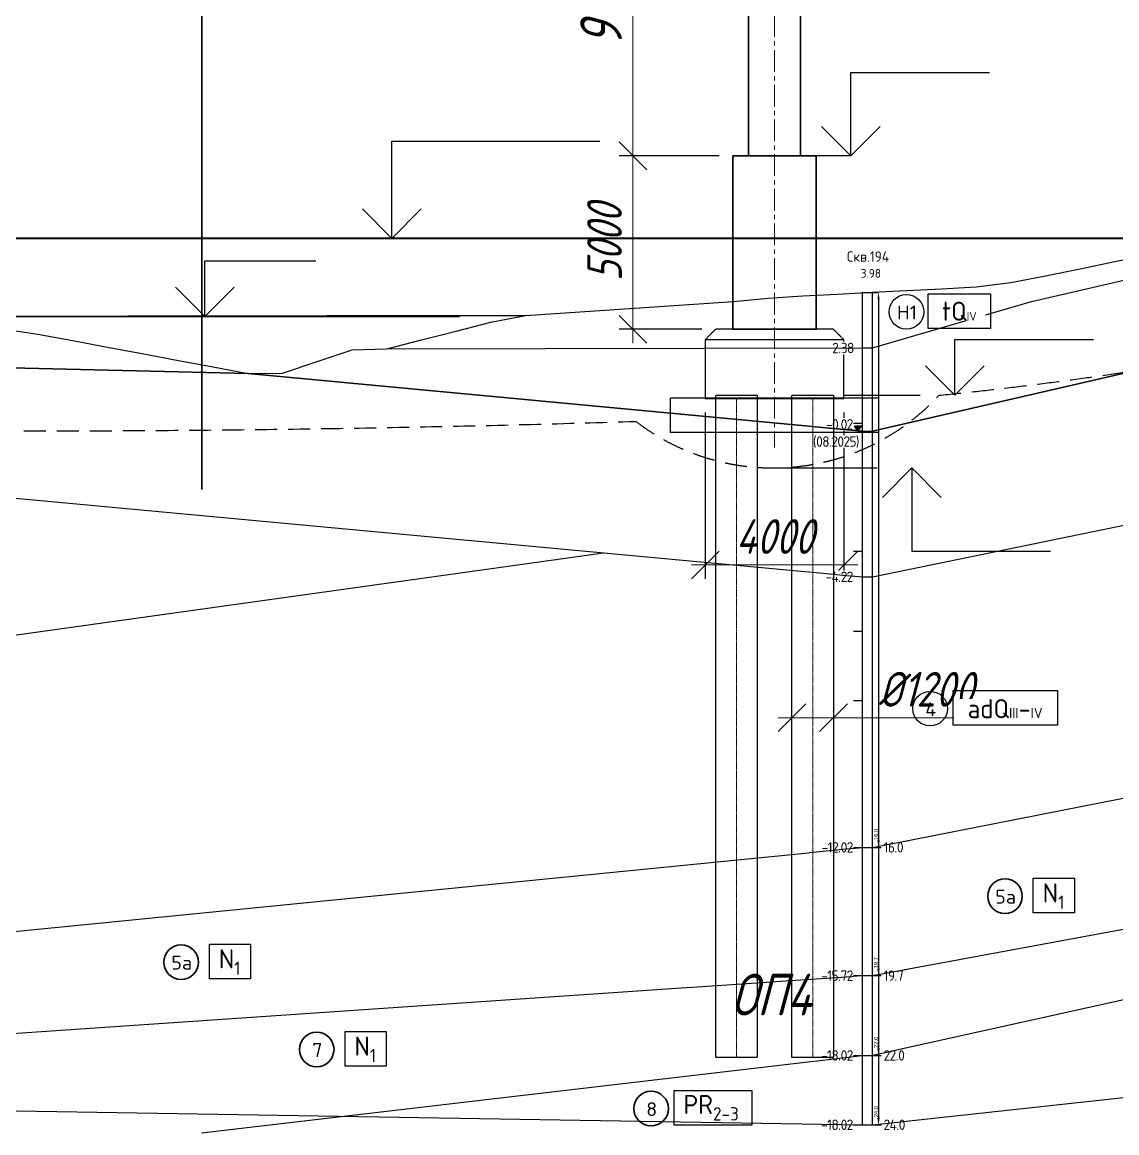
# Model space of a CAD drawing. Header units: millimetres. Extents: x 1864 to 10174863, y -4887456 to 5366151.
# Drawn here: x 4041808 to 4073375, y -20253 to 11773 of the extents above; entities that cross this region are included whole.
import ezdxf
from ezdxf.enums import TextEntityAlignment as Align

# ---------------------------------------------------------------- set-up
doc = ezdxf.new("R2018")
doc.units = ezdxf.units.MM
doc.linetypes.add('невидимая', pattern=[9.525, 6.35, -3.175])
doc.linetypes.add('осевая', pattern=[2, 1.25, -0.25, 0.25, -0.25])
for name, color, linetype, lineweight in [('!!ТЕКСТ', 3, 'Continuous', 20), ('01_Основные', 7, 'Continuous', 40), ('1-Бетон', 106, 'Continuous', 35), ('1-Примечания', 4, 'Continuous', 25), ('1-Размеры', 1, 'Continuous', 25), ('1-Текст_3', 250, 'Continuous', 25), ('ИС_Основная', 7, 'Continuous', 35), ('ИС_Ось', 3, 'осевая', 18), ('ИС_Размер', 3, 'Continuous', 18), ('Штриховка', 2, 'Continuous', 5)]:
    doc.layers.add(name, color=color, linetype=linetype, lineweight=lineweight)
for name, color, linetype in [('geology', 250, 'Continuous'), ('Возрастные индексы', 1, 'Continuous'), ('Геология', 250, 'Continuous'), ('ИС_Невидимая', 4, 'невидимая'), ('Номера ИГЭ', 22, 'Continuous'), ('Отметки в скважинах', 7, 'Continuous'), ('Скважина', 170, 'Continuous'), ('Черный профиль', 3, 'Continuous')]:
    doc.layers.add(name, color=color, linetype=linetype)
doc.layers.add('Оси_Невидимые', color=5, linetype='Continuous', plot=False)
doc.layers.add('Помощь_Невидимый', color=7, linetype='Continuous', lineweight=30, plot=False)
doc.styles.add('0', font='isocpeur.ttf', dxfattribs={"width": 0.8, "oblique": 15})
doc.styles.add('ISOCPEUR', font='isocpeur.ttf', dxfattribs={"width": 0.8, "oblique": 15, "height": 2.5})
doc.styles.get("Standard").update_dxf_attribs({"font": 'arial.ttf'})
doc.styles.add('Стандарт-геология', font='romant.shx', dxfattribs={"width": 0.9, "height": 2.5})
doc.dimstyles.new('М400нов', dxfattribs={"dimscale": 400, "dimtxt": 2.5, "dimasz": 2, "dimexe": 1, "dimexo": 1, "dimgap": 0.8, "dimtad": 1, "dimdec": 0, "dimzin": 0, "dimdsep": 46, "dimtxsty": '0', "dimblk": 'OBLIQUE', "dimcen": 0.09, "dimdle": 1, "dimclrd": 256, "dimclre": 256, "dimclrt": 256, "dimadec": 4, "dimazin": 0, "dimtfac": 1, "dimtdec": 0, "dimtmove": 1, "dimatfit": 2, "dimfxl": 1, "dimtolj": 1, "dimtzin": 0, "dimlwd": -1, "dimarcsym": 0})
doc.dimstyles.new('Скважина', dxfattribs={"dimtxt": 1.2, "dimasz": 2, "dimexe": 0, "dimexo": 0, "dimgap": 0.1, "dimtad": 1, "dimjust": 2, "dimtoh": 1, "dimdec": 1, "dimlfac": 0.1, "dimrnd": 0.1, "dimzin": 0, "dimdsep": 46, "dimtxsty": 'Standard', "dimcen": 0, "dimdle": 1.5, "dimadec": 1, "dimazin": 0, "dimtfac": 1, "dimtdec": 1, "dimtofl": 0, "dimtmove": 0, "dimatfit": 3, "dimfxl": 3, "dimtolj": 1, "dimtzin": 0, "dimarcsym": 0})

# ---------------------------------------------------------------- blocks, each defined once
blk = doc.blocks.new('*U456')
at = {"layer": '1-Примечания', "linetype": 'Continuous'}
blk.add_line((0, 0), (-2.5, 0), dxfattribs=at)
for points in [[(0, 0), (0, 4), (8, 4)], [(2.121, 2.121), (0, 0), (-2.121, 2.121)]]:
    blk.add_lwpolyline(points, dxfattribs=at)
at = {"layer": '1-Текст_3', "lineweight": 30, "oblique": 15, "width": 0.8, "flags": 104}
blk.add_attdef('ВЫСОТА', text='', height=3, dxfattribs=at).set_placement((4.127, 6.167), align=Align.MIDDLE_CENTER)
blk.add_attdef('ПРИМЕЧАНИЕ', text='', height=3, dxfattribs=at).set_placement((4, 3.25), align=Align.TOP_CENTER)
blk = doc.blocks.new('*U454')
at = {"layer": '1-Примечания', "linetype": 'Continuous'}
blk.add_line((0, 0), (-2.5, 0), dxfattribs=at)
for points in [[(0, 0), (0, 7), (15, 7)], [(2.121, 2.121), (0, 0), (-2.121, 2.121)]]:
    blk.add_lwpolyline(points, dxfattribs=at)
at = {"layer": '1-Текст_3', "lineweight": 30, "oblique": 15, "width": 0.8, "flags": 104}
blk.add_attdef('ВЫСОТА', text='', height=3, dxfattribs=at).set_placement((7.627, 9.167), align=Align.MIDDLE_CENTER)
blk.add_attdef('ПРИМЕЧАНИЕ', text='', height=3, dxfattribs=at).set_placement((7.5, 6.25), align=Align.TOP_CENTER)
blk = doc.blocks.new('*U449')
at = {"layer": '1-Примечания', "linetype": 'Continuous'}
blk.add_line((0, 0), (-2.5, 0), dxfattribs=at)
for points in [[(0, 0), (0, 6), (10, 6)], [(2.121, 2.121), (0, 0), (-2.121, 2.121)]]:
    blk.add_lwpolyline(points, dxfattribs=at)
at = {"layer": '1-Текст_3', "lineweight": 30, "oblique": 15, "width": 0.8, "flags": 104}
blk.add_attdef('ВЫСОТА', text='', height=3, dxfattribs=at).set_placement((5.127, 8.167), align=Align.MIDDLE_CENTER)
blk.add_attdef('ПРИМЕЧАНИЕ', text='', height=3, dxfattribs=at).set_placement((5, 5.25), align=Align.TOP_CENTER)
blk = doc.blocks.new('*U616')
at = {"layer": '1-Примечания', "linetype": 'Continuous'}
blk.add_line((0, 0), (7.5, 0), dxfattribs=at)
for points in [[(12.121, -2.121), (10, 0), (7.879, -2.121)], [(10, 0), (10, -6), (20, -6)]]:
    blk.add_lwpolyline(points, dxfattribs=at)
at = {"layer": '1-Текст_3', "lineweight": 30, "oblique": 15, "width": 0.8, "flags": 104}
blk.add_attdef('ВЫСОТА', text='', height=3, dxfattribs=at).set_placement((15.127, -3.833), align=Align.MIDDLE_CENTER)
blk.add_attdef('ПРИМЕЧАНИЕ', text='', height=3, dxfattribs=at).set_placement((15, -6.75), align=Align.TOP_CENTER)
blk = doc.blocks.new('*U625')
at = {"layer": '1-Примечания', "linetype": 'Continuous'}
blk.add_line((0, 0), (5.5, 0), dxfattribs=at)
for points in [[(8, 0), (8, 4), (18, 4)], [(10.121, 2.121), (8, 0), (5.879, 2.121)]]:
    blk.add_lwpolyline(points, dxfattribs=at)
at = {"layer": '1-Текст_3', "lineweight": 30, "oblique": 15, "width": 0.8, "flags": 104}
blk.add_attdef('ВЫСОТА', text='', height=3, dxfattribs=at).set_placement((13.127, 6.167), align=Align.MIDDLE_CENTER)
blk.add_attdef('ПРИМЕЧАНИЕ', text='', height=3, dxfattribs=at).set_placement((13, 3.25), align=Align.TOP_CENTER)
blk = doc.blocks.new('_OBLIQUE')
at = {"color": 0, "linetype": 'ByBlock', "lineweight": -2}
blk.add_line((0.5, 0.5), (-0.5, -0.5), dxfattribs=at)
blk = doc.blocks.new('*D943')
at = {"layer": 'Defpoints', "color": 0, "linetype": 'Continuous', "transparency": 16777216}
for p in [(4062503, 16920), (4059421, 7920), (4062303, 7920)]:
    blk.add_point(p, dxfattribs=at)
at = {"layer": 'ИС_Размер', "transparency": 16777216}
blk.add_line((4059421, 17320), (4059421, 7520), dxfattribs=at)
at = {"layer": 'ИС_Размер', "lineweight": -2, "transparency": 16777216}
for p, q in [((4062103, 16920), (4059021, 16920)), ((4061903, 7920), (4059021, 7920))]:
    blk.add_line(p, q, dxfattribs=at)
at = {"layer": 'ИС_Размер', "linetype": 'Continuous', "transparency": 16777216, "xscale": 800, "yscale": 800, "zscale": 800}
for p, rotation in [((4059421, 16920), 90), ((4059421, 7920), 270)]:
    blk.add_blockref('_OBLIQUE', p, dxfattribs=dict(at, rotation=rotation))
at = {"layer": 'ИС_Размер', "linetype": 'Continuous', "transparency": 16777216, "insert": (4058501, 12420), "char_height": 1000, "attachment_point": 5, "rotation": 90, "style": '0'}
blk.add_mtext('\\A1;{\\H1.2x;9000}', dxfattribs=at)
blk = doc.blocks.new('*D942')
at = {"layer": 'Defpoints', "color": 0, "linetype": 'Continuous', "transparency": 16777216}
for p in [(4062303, 7920), (4059421, 2920), (4061804, 2920)]:
    blk.add_point(p, dxfattribs=at)
at = {"layer": 'ИС_Размер', "transparency": 16777216}
blk.add_line((4059421, 8320), (4059421, 2520), dxfattribs=at)
at = {"layer": 'ИС_Размер', "lineweight": -2, "transparency": 16777216}
for p, q in [((4061903, 7920), (4059021, 7920)), ((4061404, 2920), (4059021, 2920))]:
    blk.add_line(p, q, dxfattribs=at)
at = {"layer": 'ИС_Размер', "linetype": 'Continuous', "transparency": 16777216, "xscale": 800, "yscale": 800, "zscale": 800}
for p, rotation in [((4059421, 7920), 90), ((4059421, 2920), 270)]:
    blk.add_blockref('_OBLIQUE', p, dxfattribs=dict(at, rotation=rotation))
at = {"layer": 'ИС_Размер', "linetype": 'Continuous', "transparency": 16777216, "insert": (4058601, 5420), "char_height": 1000, "attachment_point": 5, "rotation": 90, "style": '0'}
blk.add_mtext('\\A1;5000', dxfattribs=at)
blk = doc.blocks.new('*D940')
at = {"layer": 'Defpoints', "color": 0, "linetype": 'Continuous', "transparency": 16777216}
for p in [(4061505, 920), (4065505, 920), (4065505, -3879)]:
    blk.add_point(p, dxfattribs=at)
at = {"layer": 'ИС_Размер', "lineweight": -2, "transparency": 16777216}
for p, q in [((4061505, 520), (4061505, -4279)), ((4065505, 520), (4065505, -4279))]:
    blk.add_line(p, q, dxfattribs=at)
at = {"layer": 'ИС_Размер', "transparency": 16777216}
blk.add_line((4061105, -3879), (4065905, -3879), dxfattribs=at)
at = {"layer": 'ИС_Размер', "linetype": 'Continuous', "transparency": 16777216, "xscale": 800, "yscale": 800, "zscale": 800, "rotation": 180}
blk.add_blockref('_OBLIQUE', (4061505, -3879), dxfattribs=at)
at = {"layer": 'ИС_Размер', "linetype": 'Continuous', "transparency": 16777216, "xscale": 800, "yscale": 800, "zscale": 800}
blk.add_blockref('_OBLIQUE', (4065505, -3879), dxfattribs=at)
at = {"layer": 'ИС_Размер', "linetype": 'Continuous', "transparency": 16777216, "insert": (4063505, -3059), "char_height": 1000, "attachment_point": 5, "style": '0'}
blk.add_mtext('\\A1;4000', dxfattribs=at)
blk = doc.blocks.new('*D984')
at = {"layer": 'Defpoints', "color": 0, "linetype": 'Continuous', "transparency": 16777216}
for p in [(4064005, -8284), (4065205, -8284), (4065205, -8284)]:
    blk.add_point(p, dxfattribs=at)
at = {"layer": 'ИС_Размер', "transparency": 16777216}
for p, q in [((4063605, -8284), (4065605, -8284)), ((4069644, -8284), (4065205, -8284))]:
    blk.add_line(p, q, dxfattribs=at)
at = {"layer": 'ИС_Размер', "linetype": 'Continuous', "transparency": 16777216, "xscale": 800, "yscale": 800, "zscale": 800, "rotation": 180}
blk.add_blockref('_OBLIQUE', (4064005, -8284), dxfattribs=at)
at = {"layer": 'ИС_Размер', "linetype": 'Continuous', "transparency": 16777216, "xscale": 800, "yscale": 800, "zscale": 800}
blk.add_blockref('_OBLIQUE', (4065205, -8284), dxfattribs=at)
at = {"layer": 'ИС_Размер', "linetype": 'Continuous', "transparency": 16777216, "insert": (4067870, -7464), "char_height": 1000, "attachment_point": 5, "style": '0'}
blk.add_mtext('\\A1;%%C1200', dxfattribs=at)
blk = doc.blocks.new('*U1062')
at = {"layer": 'Скважина'}
for p, q in [((-1.5, 0), (-1.5, -240)), ((1.5, -240), (1.5, 0)), ((-1.5, -240), (1.5, -240))]:
    blk.add_line(p, q, dxfattribs=at)
blk = doc.blocks.new('A$C2FC637E1')
at = {"layer": 'Штриховка'}
h = blk.add_hatch(color=5, dxfattribs=at)
h.dxf.hatch_style = 1
h.paths.add_polyline_path([(2, 1.5), (1, 1.5), (0, 1.5), (1, 0)])
at = {"layer": 'Геология', "color": 5}
for points in [[(1, 1.5), (0, 1.5)], [(1, 0), (1, 0), (0, 1.5)], [(2, 1.5), (1, 1.5)], [(1, 0), (2, 1.5)]]:
    blk.add_lwpolyline(points, dxfattribs=at)
blk = doc.blocks.new('A$C79B84F9B')
at = {"color": 18, "true_color": 0x000000}
blk.add_circle((4.99, 4.99), 4.99, dxfattribs=at)
at = {"layer": 'Возрастные индексы', "color": 250}
blk.add_lwpolyline([(11.62, 10.2), (41.78, 10.2), (41.78, 0.2), (11.62, 0.2)], close=True, dxfattribs=at)
at = {"layer": 'Номера ИГЭ', "color": 250, "style": 'Стандарт-геология'}
blk.add_text('4', height=4, dxfattribs=at).set_placement((5.17, 4.84), align=Align.MIDDLE)
at = {"layer": 'Возрастные индексы', "color": 250, "insert": (26.64, 4.99), "char_height": 3, "width": 29.5251, "attachment_point": 5, "style": 'Стандарт-геология', "bg_fill": 3, "box_fill_scale": 1, "bg_fill_color": 256, "bg_fill_transparency": 0}
blk.add_mtext('{\\H1.833x;аdQ}III{\\H1.833x;-}IV', dxfattribs=at)
blk = doc.blocks.new('A$C29696E8B')
at = {"color": 18, "true_color": 0x000000}
blk.add_circle((5, 5), 5, dxfattribs=at)
at = {"layer": 'Возрастные индексы', "color": 250, "insert": (20.27, 5.2), "char_height": 3, "width": 15, "attachment_point": 5, "style": 'Стандарт-геология', "bg_fill": 3, "box_fill_scale": 1, "bg_fill_color": 256, "bg_fill_transparency": 0}
blk.add_mtext('{\\H1.833x;tQ\\H0.4546x;IV}', dxfattribs=at)
at = {"layer": 'Номера ИГЭ', "color": 250, "style": 'Стандарт-геология'}
blk.add_text('Н1', height=4, dxfattribs=at).set_placement((5.16, 4.85), align=Align.MIDDLE)
at = {"layer": 'Возрастные индексы', "color": 250}
blk.add_lwpolyline([(11.27, 10.2), (29.29, 10.2), (29.29, 0.2), (11.27, 0.2)], close=True, dxfattribs=at)
blk = doc.blocks.new('*D1088')
at = {"layer": 'Defpoints', "color": 0, "transparency": 16777216}
for p in [(0, 87.64), (0, -132.36), (1.69, -132.36)]:
    blk.add_point(p, dxfattribs=at)
at = {"layer": 'Оси_Невидимые', "color": 0, "lineweight": -2, "transparency": 16777216}
for p, q in [((0, 87.64), (1.69, 87.64)), ((1.69, 85.64), (1.69, -130.36)), ((0, -132.36), (1.69, -132.36))]:
    blk.add_line(p, q, dxfattribs=at)
at = {"layer": 'Оси_Невидимые', "color": 0, "transparency": 16777216}
for points in [[(1.36, 85.64), (2.03, 85.64), (1.69, 87.64)], [(1.36, -130.36), (2.03, -130.36), (1.69, -132.36)]]:
    blk.add_solid(points, dxfattribs=at)
at = {"layer": 'Оси_Невидимые', "color": 0, "transparency": 16777216, "insert": (0.98, -128.59), "char_height": 1.2, "attachment_point": 5, "rotation": 90}
blk.add_mtext('\\A1;22.0', dxfattribs=at)
blk = doc.blocks.new('*D1098')
at = {"layer": 'Defpoints', "color": 0, "transparency": 16777216}
for p in [(0, 64.64), (0, -132.36), (1.69, -132.36)]:
    blk.add_point(p, dxfattribs=at)
at = {"layer": 'Оси_Невидимые', "color": 0, "lineweight": -2, "transparency": 16777216}
for p, q in [((0, 64.64), (1.69, 64.64)), ((1.69, 62.64), (1.69, -130.36)), ((0, -132.36), (1.69, -132.36))]:
    blk.add_line(p, q, dxfattribs=at)
at = {"layer": 'Оси_Невидимые', "color": 0, "transparency": 16777216}
for points in [[(1.36, 62.64), (2.03, 62.64), (1.69, 64.64)], [(1.36, -130.36), (2.03, -130.36), (1.69, -132.36)]]:
    blk.add_solid(points, dxfattribs=at)
at = {"layer": 'Оси_Невидимые', "color": 0, "transparency": 16777216, "insert": (0.98, -128.66), "char_height": 1.2, "attachment_point": 5, "rotation": 90}
blk.add_mtext('\\A1;19.7', dxfattribs=at)
blk = doc.blocks.new('*D1100')
at = {"layer": 'Defpoints', "color": 0, "transparency": 16777216}
for p in [(0, 27.64), (0, -132.36), (1.69, -132.36)]:
    blk.add_point(p, dxfattribs=at)
at = {"layer": 'Оси_Невидимые', "color": 0, "lineweight": -2, "transparency": 16777216}
for p, q in [((0, 27.64), (1.69, 27.64)), ((1.69, 25.64), (1.69, -130.36)), ((0, -132.36), (1.69, -132.36))]:
    blk.add_line(p, q, dxfattribs=at)
at = {"layer": 'Оси_Невидимые', "color": 0, "transparency": 16777216}
for points in [[(1.36, 25.64), (2.03, 25.64), (1.69, 27.64)], [(1.36, -130.36), (2.03, -130.36), (1.69, -132.36)]]:
    blk.add_solid(points, dxfattribs=at)
at = {"layer": 'Оси_Невидимые', "color": 0, "transparency": 16777216, "insert": (0.98, -128.66), "char_height": 1.2, "attachment_point": 5, "rotation": 90}
blk.add_mtext('\\A1;16.0', dxfattribs=at)
blk = doc.blocks.new('A$C41da21a2')
at = {"layer": 'Возрастные индексы', "color": 250, "insert": (1899, 499), "char_height": 300, "width": 2952.51, "attachment_point": 5, "style": 'Стандарт-геология', "bg_fill": 3, "box_fill_scale": 1, "bg_fill_color": 256, "bg_fill_transparency": 0}
blk.add_mtext('\\A1;{\\H1.833x;N\\H0.7x;\\S^ 1;}', dxfattribs=at)
at = {"color": 18, "true_color": 0x000000}
blk.add_circle((499, 499), 499, dxfattribs=at)
at = {"layer": 'Возрастные индексы', "color": 250}
blk.add_lwpolyline([(1315, 1020), (2501, 1020), (2501, 20), (1315, 20)], close=True, dxfattribs=at)
at = {"layer": 'Номера ИГЭ', "color": 250, "style": 'Стандарт-геология'}
blk.add_text('5а', height=400, dxfattribs=at).set_placement((517, 484), align=Align.MIDDLE)
blk = doc.blocks.new('A$C721D11AD')
at = {"layer": 'Возрастные индексы', "color": 250, "insert": (1899, 499), "char_height": 300, "width": 2952.51, "attachment_point": 5, "style": 'Стандарт-геология', "bg_fill": 3, "box_fill_scale": 1, "bg_fill_color": 256, "bg_fill_transparency": 0}
blk.add_mtext('\\A1;{\\H1.833x;N\\H0.7x;\\S^ 1;}', dxfattribs=at)
at = {"color": 18, "true_color": 0x000000}
blk.add_circle((499, 499), 499, dxfattribs=at)
at = {"layer": 'Возрастные индексы', "color": 250}
blk.add_lwpolyline([(1315, 1020), (2501, 1020), (2501, 20), (1315, 20)], close=True, dxfattribs=at)
at = {"layer": 'Номера ИГЭ', "color": 250, "style": 'Стандарт-геология'}
blk.add_text('7', height=400, dxfattribs=at).set_placement((517, 484), align=Align.MIDDLE)
blk = doc.blocks.new('A$C88f1db7f')
at = {"color": 18, "true_color": 0x000000}
blk.add_circle((4.99, 4.99), 4.99, dxfattribs=at)
at = {"layer": 'Возрастные индексы', "color": 250}
blk.add_lwpolyline([(11.62, 10.2), (34.07, 10.2), (34.07, 0.2), (11.62, 0.2)], close=True, dxfattribs=at)
at = {"layer": 'Номера ИГЭ', "color": 250, "style": 'Стандарт-геология'}
blk.add_text('8', height=4, dxfattribs=at).set_placement((5.17, 4.84), align=Align.MIDDLE)
at = {"layer": 'Возрастные индексы', "color": 250, "insert": (22.32, 5.24), "char_height": 3, "width": 9.0522, "attachment_point": 5, "style": 'Стандарт-геология', "bg_fill": 3, "box_fill_scale": 1, "bg_fill_color": 256, "bg_fill_transparency": 0}
blk.add_mtext('\\A1;{\\H1.833x;PR\\H0.7x;\\S^ 2-3;}', dxfattribs=at)
blk = doc.blocks.new('*D1090')
at = {"layer": 'Defpoints', "color": 0, "transparency": 16777216}
for p in [(0, 107.64), (0, -132.36), (1.69, -132.36)]:
    blk.add_point(p, dxfattribs=at)
at = {"layer": 'Оси_Невидимые', "color": 0, "lineweight": -2, "transparency": 16777216}
for p, q in [((0, 107.64), (1.69, 107.64)), ((1.69, 105.64), (1.69, -130.36)), ((0, -132.36), (1.69, -132.36))]:
    blk.add_line(p, q, dxfattribs=at)
at = {"layer": 'Оси_Невидимые', "color": 0, "transparency": 16777216}
for points in [[(1.36, 105.64), (2.03, 105.64), (1.69, 107.64)], [(1.36, -130.36), (2.03, -130.36), (1.69, -132.36)]]:
    blk.add_solid(points, dxfattribs=at)
at = {"layer": 'Оси_Невидимые', "color": 0, "transparency": 16777216, "insert": (0.98, -128.59), "char_height": 1.2, "attachment_point": 5, "rotation": 90}
blk.add_mtext('\\A1;24.0', dxfattribs=at)
blk = doc.blocks.new('*U1087')
at = {"layer": 'Отметки в скважинах'}
for p, q in [((-5.5, -132.36), (-3, -132.36)), ((0, -132.36), (2.5, -132.36))]:
    blk.add_line(p, q, dxfattribs=at)
at = {"layer": 'Помощь_Невидимый', "color": 5, "lineweight": -3}
for p, q in [((-5.5, -10), (-3, -10)), ((0, -132.36), (2.5, -132.36))]:
    blk.add_line(p, q, dxfattribs=at)
at = {"layer": 'Оси_Невидимые'}
dim = blk.add_aligned_dim(p1=(0, 87.64), p2=(0, -132.36), distance=1.69, dimstyle='Скважина', dxfattribs=at)
dim.commit()
dim.dimension.update_dxf_attribs({"geometry": '*D1088', "text_midpoint": (0.98, -128.59)})
at = {"layer": 'Отметки в скважинах', "lineweight": 13, "insert": (3.15, -132.36), "char_height": 3, "width": 7.6116, "attachment_point": 4, "style": 'Стандарт-геология', "bg_fill": 3, "box_fill_scale": 1.1, "bg_fill_color": 256, "bg_fill_transparency": 0}
blk.add_mtext('{\\T0.9;22.0}', dxfattribs=at)
blk = doc.blocks.new('*U1097')
at = {"layer": 'Отметки в скважинах'}
for p, q in [((-5.5, -132.36), (-3, -132.36)), ((0, -132.36), (2.5, -132.36))]:
    blk.add_line(p, q, dxfattribs=at)
at = {"layer": 'Помощь_Невидимый', "color": 5, "lineweight": -3}
for p, q in [((-5.5, -10), (-3, -10)), ((0, -132.36), (2.5, -132.36))]:
    blk.add_line(p, q, dxfattribs=at)
at = {"layer": 'Оси_Невидимые'}
dim = blk.add_aligned_dim(p1=(0, 64.64), p2=(0, -132.36), distance=1.69, dimstyle='Скважина', dxfattribs=at)
dim.commit()
dim.dimension.update_dxf_attribs({"geometry": '*D1098', "text_midpoint": (0.98, -128.66)})
at = {"layer": 'Отметки в скважинах', "lineweight": 13, "insert": (3.15, -132.36), "char_height": 3, "width": 7.6116, "attachment_point": 4, "style": 'Стандарт-геология', "bg_fill": 3, "box_fill_scale": 1.1, "bg_fill_color": 256, "bg_fill_transparency": 0}
blk.add_mtext('{\\T0.9;19.7}', dxfattribs=at)
blk = doc.blocks.new('*U1099')
at = {"layer": 'Отметки в скважинах'}
for p, q in [((-5.5, -132.36), (-3, -132.36)), ((0, -132.36), (2.5, -132.36))]:
    blk.add_line(p, q, dxfattribs=at)
at = {"layer": 'Помощь_Невидимый', "color": 5, "lineweight": -3}
for p, q in [((-5.5, -10), (-3, -10)), ((0, -132.36), (2.5, -132.36))]:
    blk.add_line(p, q, dxfattribs=at)
at = {"layer": 'Оси_Невидимые'}
dim = blk.add_aligned_dim(p1=(0, 27.64), p2=(0, -132.36), distance=1.69, dimstyle='Скважина', dxfattribs=at)
dim.commit()
dim.dimension.update_dxf_attribs({"geometry": '*D1100', "text_midpoint": (0.98, -128.66)})
at = {"layer": 'Отметки в скважинах', "lineweight": 13, "insert": (3.15, -132.36), "char_height": 3, "width": 7.6116, "attachment_point": 4, "style": 'Стандарт-геология', "bg_fill": 3, "box_fill_scale": 1.1, "bg_fill_color": 256, "bg_fill_transparency": 0}
blk.add_mtext('{\\T0.9;16.0}', dxfattribs=at)
blk = doc.blocks.new('*U1089')
at = {"layer": 'Отметки в скважинах'}
for p, q in [((-5.5, -132.36), (-3, -132.36)), ((0, -132.36), (2.5, -132.36))]:
    blk.add_line(p, q, dxfattribs=at)
at = {"layer": 'Помощь_Невидимый', "color": 5, "lineweight": -3}
for p, q in [((-5.5, -10), (-3, -10)), ((0, -132.36), (2.5, -132.36))]:
    blk.add_line(p, q, dxfattribs=at)
at = {"layer": 'Оси_Невидимые'}
dim = blk.add_aligned_dim(p1=(0, 107.64), p2=(0, -132.36), distance=1.69, dimstyle='Скважина', dxfattribs=at)
dim.commit()
dim.dimension.update_dxf_attribs({"geometry": '*D1090', "text_midpoint": (0.98, -128.59)})
at = {"layer": 'Отметки в скважинах', "lineweight": 13, "insert": (3.15, -132.36), "char_height": 3, "width": 7.6116, "attachment_point": 4, "style": 'Стандарт-геология', "bg_fill": 3, "box_fill_scale": 1.1, "bg_fill_color": 256, "bg_fill_transparency": 0}
blk.add_mtext('{\\T0.9;24.0}', dxfattribs=at)
blk = doc.blocks.new('нов геол')
at = {"layer": 'geology'}
blk.add_line((8565145, 407662), (8593113, 411568), dxfattribs=at)
blk.add_lwpolyline([(8600879, 417476), (8605459, 418819), (8609375, 419718), (8612730, 420488), (8614699, 420712), (8618757, 420818), (8623298, 420741), (8626443, 421274), (8633719, 422646)], dxfattribs=at)
at = {"layer": 'Геология', "color": 18, "true_color": 0x000000, "flags": 128}
for points in [[(8600579, 419076), (8600879, 419076)], [(8600579, 417476), (8600879, 417476)]]:
    blk.add_lwpolyline(points, dxfattribs=at)
at = {"layer": 'ИС_Основная', "color": 146, "linetype": 'Continuous', "true_color": 0x105689}
blk.add_line((8565145, 417162), (8582865, 416742), dxfattribs=at)
at = {"layer": 'ИС_Основная', "color": 146, "linetype": 'Continuous', "true_color": 0x105689, "flags": 128}
blk.add_lwpolyline([(8572650, 418385), (8588964, 418385)], dxfattribs=at)
at = {"layer": '1-Бетон', "color": 6}
blk.add_blockref('A$C41da21a2', (8604197, 401168), dxfattribs=at)
at = {"layer": 'geology', "color": 5, "xscale": 100, "yscale": 100, "zscale": 100}
blk.add_blockref('*U1062', (8600729, 419076), dxfattribs=at)
at = {"layer": 'Геология', "color": 18, "true_color": 0x000000, "xscale": 100, "yscale": 100, "zscale": 100}
blk.add_blockref('A$C79B84F9B', (8602036, 406576), dxfattribs=at)
at = {"layer": 'Отметки в скважинах', "color": 0, "lineweight": 13, "char_height": 300, "width": 1241.03, "attachment_point": 6, "style": 'Стандарт-геология', "bg_fill": 3, "box_fill_scale": 1.1, "bg_fill_color": 256, "bg_fill_transparency": 0}
for s, insert in [('{\\T0.9;2.38}', (8600329, 417476)), ('{\\T0.9;-0.02}', (8600303, 415275)), ('{\\T0.9;-18.02}', (8600303, 397076))]:
    blk.add_mtext(s, dxfattribs=dict(at, insert=insert))
at = {"layer": 'Скважина', "color": 0, "style": 'Стандарт-геология', "width": 0.9}
blk.add_text('Скв.194', height=300, dxfattribs=at).set_placement((8600746, 419961), align=Align.CENTER)
at = {"layer": 'Скважина', "color": 0, "lineweight": 13, "style": 'Стандарт-геология', "width": 0.9}
blk.add_text('3.98', height=250, dxfattribs=at).set_placement((8601119, 419753), align=Align.TOP_RIGHT)
at = {"layer": 'geology'}
blk.add_line((8586865, 417453), (8600579, 417476), dxfattribs=at)
at = {"layer": 'geology', "xscale": 100, "yscale": 100, "zscale": 100}
blk.add_blockref('A$C2FC637E1', (8600354, 415076), dxfattribs=at)
at = {"layer": 'Геология', "color": 18, "true_color": 0x000000, "xscale": 100, "yscale": 100, "zscale": 100}
blk.add_blockref('A$C29696E8B', (8601352, 418017), dxfattribs=at)
at = {"layer": 'geology', "color": 5, "insert": (8600488, 414762), "char_height": 300, "width": 1241.03, "attachment_point": 6, "style": 'Стандарт-геология', "bg_fill": 3, "box_fill_scale": 1.1, "bg_fill_color": 256, "bg_fill_transparency": 0}
blk.add_mtext('{\\T0.9;(08.2025)}', dxfattribs=at)
at = {"layer": 'Геология', "color": 18, "true_color": 0x000000, "flags": 128}
blk.add_lwpolyline([(8600579, 415076), (8600879, 415076)], dxfattribs=at)
at = {"layer": 'ИС_Основная', "color": 146, "linetype": 'Continuous', "true_color": 0x105689}
blk.add_line((8600579, 415076), (8582865, 416742), dxfattribs=at)
at = {"layer": 'Скважина', "color": 0, "xscale": 100, "yscale": 100, "zscale": 100}
blk.add_blockref('*U1087', (8600879, 410312), dxfattribs=at)
at = {"layer": 'geology'}
blk.add_line((8581528, 394845), (8600579, 397076), dxfattribs=at)
at = {"layer": 'Геология', "color": 18, "true_color": 0x000000, "flags": 128}
blk.add_lwpolyline([(8600579, 397076), (8600879, 397076)], dxfattribs=at)
at = {"layer": 'Отметки в скважинах', "color": 0, "lineweight": 13, "insert": (8600303, 399376), "char_height": 300, "width": 1241.03, "attachment_point": 6, "style": 'Стандарт-геология', "bg_fill": 3, "box_fill_scale": 1.1, "bg_fill_color": 256, "bg_fill_transparency": 0}
blk.add_mtext('{\\T0.9;-15.72}', dxfattribs=at)
at = {"linetype": 'Continuous', "xscale": 100, "yscale": 100, "zscale": 100}
blk.add_blockref('A$C88f1db7f', (8593990, 395043), dxfattribs=at)
at = {"layer": 'Скважина', "color": 0, "xscale": 100, "yscale": 100, "zscale": 100}
blk.add_blockref('*U1097', (8600879, 412612), dxfattribs=at)
at = {"layer": 'Отметки в скважинах', "color": 0, "lineweight": 13, "insert": (8600303, 395076), "char_height": 300, "width": 1241.03, "attachment_point": 6, "style": 'Стандарт-геология', "bg_fill": 3, "box_fill_scale": 1.1, "bg_fill_color": 256, "bg_fill_transparency": 0}
blk.add_mtext('{\\T0.9;-18.02}', dxfattribs=at)
at = {"layer": 'geology'}
blk.add_line((8565145, 396962), (8600579, 399376), dxfattribs=at)
at = {"layer": 'Геология', "color": 18, "true_color": 0x000000, "flags": 128}
blk.add_lwpolyline([(8600579, 399376), (8600879, 399376)], dxfattribs=at)
at = {"layer": 'Отметки в скважинах', "color": 0, "lineweight": 13, "insert": (8600303, 403076), "char_height": 300, "width": 1241.03, "attachment_point": 6, "style": 'Стандарт-геология', "bg_fill": 3, "box_fill_scale": 1.1, "bg_fill_color": 256, "bg_fill_transparency": 0}
blk.add_mtext('{\\T0.9;-12.02}', dxfattribs=at)
at = {"color": 6, "linetype": 'Continuous'}
blk.add_blockref('A$C721D11AD', (8584347, 396748), dxfattribs=at)
at = {"layer": 'Скважина', "color": 0, "xscale": 100, "yscale": 100, "zscale": 100}
blk.add_blockref('*U1099', (8600879, 416312), dxfattribs=at)
at = {"layer": 'geology'}
for p, q in [((8600879, 410876), (8633869, 417646)), ((8565145, 399562), (8600579, 403076))]:
    blk.add_line(p, q, dxfattribs=at)
at = {"layer": 'Геология', "color": 18, "true_color": 0x000000, "flags": 128}
for points in [[(8600579, 410876), (8600879, 410876)], [(8600579, 403076), (8600879, 403076)]]:
    blk.add_lwpolyline(points, dxfattribs=at)
at = {"layer": 'Отметки в скважинах', "color": 0, "lineweight": 13, "insert": (8600303, 410876), "char_height": 300, "width": 1241.03, "attachment_point": 6, "style": 'Стандарт-геология', "bg_fill": 3, "box_fill_scale": 1.1, "bg_fill_color": 256, "bg_fill_transparency": 0}
blk.add_mtext('{\\T0.9;-4.22}', dxfattribs=at)
at = {"layer": 'geology'}
blk.add_line((8565145, 414162), (8600579, 410876), dxfattribs=at)
at = {"layer": '1-Бетон', "color": 6}
blk.add_blockref('A$C41da21a2', (8580436, 399266), dxfattribs=at)
at = {"layer": 'Скважина', "color": 0, "xscale": 100, "yscale": 100, "zscale": 100}
blk.add_blockref('*U1089', (8600879, 408312), dxfattribs=at)
at = {"layer": 'geology'}
blk.add_line((8600879, 403076), (8633719, 409546), dxfattribs=at)
for points in [[(8600879, 399376), (8633719, 405446)], [(8633719, 404346), (8600879, 397076)]]:
    blk.add_lwpolyline(points, dxfattribs=at)
at = {"layer": 'geology', "color": 6}
blk.add_lwpolyline([(8503260, 397476), (8531811, 396703), (8532111, 396703), (8548961, 400706), (8549261, 400706), (8564845, 395662), (8565145, 395662), (8600579, 395076), (8600879, 395071), (8633719, 398646), (8634019, 398646), (8655416, 400420)], dxfattribs=at)
at = {"layer": 'ИС_Основная', "color": 146, "linetype": 'Continuous', "true_color": 0x105689}
blk.add_lwpolyline([(8600879, 415076), (8633719, 422646)], dxfattribs=at)

msp = doc.modelspace()

# ---------------------------------------------------------------- linework, layer by layer
at = {"layer": '01_Основные', "color": 146, "linetype": 'Continuous', "true_color": 0x105689}
msp.add_line((4076529.4, 5540), (3991935.9, 5540), dxfattribs=at)
at = {"layer": '1-Бетон'}
msp.add_lwpolyline([(4064254.9, 16919.8), (4064255.1, 7919.8), (4062755.1, 7919.8), (4062754.9, 16919.8)], dxfattribs=at)
msp.add_lwpolyline([(4062303.4, 7919.8), (4064703.4, 7919.8), (4064702.9, 2919.8), (4062302.9, 2919.8)], close=True, dxfattribs=at)
at = {"layer": 'ИС_Невидимая', "color": 146, "ltscale": 100, "true_color": 0x105689}
msp.add_lwpolyline([(3994133.9, 4296.5, 0.1019893), (4017940.3, 22), (4025624.6, 22, 0.4378517), (4035188.5, 22, 0.0104574), (4059505.8, 261.7, 0.3876281), (4068245.6, 1013.6, 0.0694032), (4100016.4, 8764.6)], format="xyb", dxfattribs=at)
at = {"layer": 'ИС_Невидимая', "ltscale": 0.3}
for points in [[(4061504.9, 919.8), (4065505, 919.8), (4065505, 2619.8), (4065205, 2919.8), (4061804.9, 2919.8), (4061504.9, 2619.8), (4061504.9, 919.8)], [(4061504.9, 2619.8), (4065505, 2619.7)]]:
    msp.add_lwpolyline(points, dxfattribs=at)
msp.add_lwpolyline([(4060504.9, 939.5), (4066505, 939.5), (4066505, -60.5), (4060504.9, -60.5)], close=True, dxfattribs=at)
at = {"layer": 'ИС_Основная', "color": 146, "linetype": 'Continuous', "true_color": 0x105689, "flags": 128}
msp.add_lwpolyline([(4038103.7, 3287.9), (4054417.8, 3287.9)], dxfattribs=at)
at = {"layer": 'ИС_Ось', "ltscale": 500}
msp.add_lwpolyline([(4063505.1, 17971.8), (4063505.1, -491.2)], dxfattribs=at)
at = {"layer": 'Черный профиль', "linetype": 'Continuous', "flags": 128}
msp.add_lwpolyline([(4041318.6, 2926.2), (4042318.6, 2769.1), (4043318.6, 2582.8), (4044318.6, 2396.1), (4045318.6, 2208.9), (4046318.6, 2021.2), (4047318.6, 1833), (4048318.6, 1644.3), (4049318.6, 1651.9), (4050318.6, 1988.3), (4051318.6, 2324.8), (4052318.6, 2355.5), (4053318.6, 2609.1), (4054318.6, 2864.9), (4055318.6, 3120.5), (4056318.6, 3318.1), (4057318.6, 3385.7), (4058318.6, 3453.3), (4059318.6, 3520.9), (4060318.6, 3588.5), (4061318.6, 3656.2), (4062318.6, 3723.8), (4063318.6, 3811.3), (4064318.6, 3883.2), (4065318.6, 3934.4), (4066318.6, 3985.7), (4067318.6, 4036.9), (4068318.6, 4088.2), (4069318.6, 4142.8), (4070318.6, 4265.2), (4071318.6, 4458.6), (4072318.6, 4666.1), (4073318.6, 4873.7), (4074318.6, 5081.2)], dxfattribs=at)

# ---------------------------------------------------------------- block references
at = {"layer": '1-Размеры', "transparency": 33554687}
ref = msp.add_blockref('*U449', (4065705.1, 7919.7), dxfattribs=dict(at, xscale=399.9999999999998, yscale=399.9999999999998, zscale=399.9999999999998, rotation=0.0002819284350356197))
lines = msp.add_mtext('\\W0.8000;7.92', dxfattribs={"layer": '1-Текст_3', "insert": (4067755.8, 11186.7), "char_height": 2.5, "attachment_point": 1, "rotation": 0.00028, "bg_fill": 3, "box_fill_scale": 1, "bg_fill_color": 256, "bg_fill_transparency": 0})
ref.add_attrib('ВЫСОТА', '', (4067755.8, 11186.7)).embed_mtext(lines)
lines = msp.add_mtext('\\W0.8000;', dxfattribs={"layer": '1-Текст_3', "insert": (4067705.1, 10019.7), "char_height": 2.5, "attachment_point": 1, "rotation": 0.00028, "bg_fill": 3, "box_fill_scale": 1, "bg_fill_color": 256, "bg_fill_transparency": 0})
ref.add_attrib('ПРИМЕЧАНИЕ', '', (4067705.1, 10019.7)).embed_mtext(lines)
ref = msp.add_blockref('*U454', (4052465.9, 5540), dxfattribs=dict(at, xscale=399.9999999999999, yscale=399.9999999999999, zscale=399.9999999999999, rotation=0.0002819284350356194))
lines = msp.add_mtext('\\W0.8000;5.54', dxfattribs={"layer": '1-Текст_3', "insert": (4055516.5, 9206.9), "char_height": 2.5, "attachment_point": 1, "rotation": 0.00028, "bg_fill": 3, "box_fill_scale": 1, "bg_fill_color": 256, "bg_fill_transparency": 0})
ref.add_attrib('ВЫСОТА', '', (4055516.5, 9206.9)).embed_mtext(lines)
lines = msp.add_mtext('\\W0.8000;РУВВ1%', dxfattribs={"layer": '1-Текст_3', "insert": (4055465.9, 8040), "char_height": 2.5, "attachment_point": 1, "rotation": 0.00028, "bg_fill": 3, "box_fill_scale": 1, "bg_fill_color": 256, "bg_fill_transparency": 0})
ref.add_attrib('ПРИМЕЧАНИЕ', '', (4055465.9, 8040)).embed_mtext(lines)
ref = msp.add_blockref('*U456', (4047076.4, 3287.9), dxfattribs=dict(at, xscale=399.9999999999999, yscale=399.9999999999999, zscale=399.9999999999999, rotation=0.0002819284350356194))
lines = msp.add_mtext('\\W0.8000;3.29', dxfattribs={"layer": '1-Текст_3', "insert": (4048727, 5754.9), "char_height": 2.5, "attachment_point": 1, "rotation": 0.00028, "bg_fill": 3, "box_fill_scale": 1, "bg_fill_color": 256, "bg_fill_transparency": 0})
ref.add_attrib('ВЫСОТА', '', (4048727, 5754.9)).embed_mtext(lines)
lines = msp.add_mtext('\\W0.8000;', dxfattribs={"layer": '1-Текст_3', "insert": (4048676.4, 4587.9), "char_height": 2.5, "attachment_point": 1, "rotation": 0.00028, "bg_fill": 3, "box_fill_scale": 1, "bg_fill_color": 256, "bg_fill_transparency": 0})
ref.add_attrib('ПРИМЕЧАНИЕ', '', (4048676.4, 4587.9)).embed_mtext(lines)
ref = msp.add_blockref('*U625', (4065504.9, 1019.9), dxfattribs=dict(at, xscale=399.9999999999998, yscale=399.9999999999998, zscale=399.9999999999998, rotation=0.0002819284350356197))
lines = msp.add_mtext('\\W0.8000;1.02', dxfattribs={"layer": '1-Текст_3', "insert": (4070755.6, 3486.8), "char_height": 2.5, "attachment_point": 1, "rotation": 0.00028, "bg_fill": 3, "box_fill_scale": 1, "bg_fill_color": 256, "bg_fill_transparency": 0})
ref.add_attrib('ВЫСОТА', '', (4070755.6, 3486.8)).embed_mtext(lines)
lines = msp.add_mtext('\\W0.8000;', dxfattribs={"layer": '1-Текст_3', "insert": (4070704.9, 2319.9), "char_height": 2.5, "attachment_point": 1, "rotation": 0.00028, "bg_fill": 3, "box_fill_scale": 1, "bg_fill_color": 256, "bg_fill_transparency": 0})
ref.add_attrib('ПРИМЕЧАНИЕ', '', (4070704.9, 2319.9)).embed_mtext(lines)
ref = msp.add_blockref('*U616', (4063463.6, -1080.2), dxfattribs=dict(at, xscale=399.9999999999998, yscale=399.9999999999998, zscale=399.9999999999998, rotation=0.0002819284350356197))
lines = msp.add_mtext('\\W0.8000;-1.08', dxfattribs={"layer": '1-Текст_3', "insert": (4069514.3, -2613.3), "char_height": 2.5, "attachment_point": 1, "rotation": 0.00028, "bg_fill": 3, "box_fill_scale": 1, "bg_fill_color": 256, "bg_fill_transparency": 0})
ref.add_attrib('ВЫСОТА', '', (4069514.3, -2613.3)).embed_mtext(lines)
lines = msp.add_mtext('\\W0.8000;ЛМР', dxfattribs={"layer": '1-Текст_3', "insert": (4069463.6, -3780.2), "char_height": 2.5, "attachment_point": 1, "rotation": 0.00028, "bg_fill": 3, "box_fill_scale": 1, "bg_fill_color": 256, "bg_fill_transparency": 0})
ref.add_attrib('ПРИМЕЧАНИЕ', '', (4069463.6, -3780.2)).embed_mtext(lines)

# ---------------------------------------------------------------- texts
at = {"layer": '!!ТЕКСТ', "color": 1, "insert": (4063407, -16267.5), "char_height": 1200, "width": 3472.658, "attachment_point": 5, "style": 'ISOCPEUR', "bg_fill": 2}
msp.add_mtext('ОП4', dxfattribs=at)

# ---------------------------------------------------------------- dimensions: what is measured, and where the dimension line sits
at = {"layer": 'ИС_Размер', "linetype": 'Continuous'}
dim = msp.add_linear_dim(base=(4059420.9, 7919.7), p1=(4062503.1, 16919.8), p2=(4062303.4, 7919.7), angle=90, text='{\\H1.2x;<>}', dimstyle='М400нов', dxfattribs=at)
dim.commit()
dim.dimension.update_dxf_attribs({"geometry": '*D943', "text_midpoint": (4058500.9, 12419.7)})
dim = msp.add_linear_dim(base=(4059420.9, 2919.8), p1=(4062303.4, 7919.7), p2=(4061804, 2919.8), angle=90, dimstyle='М400нов', dxfattribs=at)
dim.commit()
dim.dimension.update_dxf_attribs({"geometry": '*D942', "text_midpoint": (4058600.9, 5419.7)})
dim = msp.add_linear_dim(base=(4065505, -3878.6), p1=(4061504.9, 919.7), p2=(4065505, 919.7), dimstyle='М400нов', dxfattribs=at)
dim.commit()
dim.dimension.update_dxf_attribs({"geometry": '*D940', "text_midpoint": (4063504.9, -3058.6)})
dim = msp.add_linear_dim(base=(4065204.7, -8283.6), p1=(4064004.7, -8283.6), p2=(4065204.7, -8283.6), text='%%C<>', dimstyle='М400нов', dxfattribs=at)
dim.commit()
dim.dimension.update_dxf_attribs({"geometry": '*D984', "text_midpoint": (4067869.9, -8680.3), "dimtype": 160})

# ---------------------------------------------------------------- next in the draw order: block references
at = {"layer": '1-Бетон'}
msp.add_blockref('нов геол', (-4534545.3, -415097.2), dxfattribs=at)

# ---------------------------------------------------------------- next in the draw order: linework, layer by layer
for points in [[(4046983.1, 18235.5), (4046983.1, -1701.4)], [(4039118.2, 3287.9), (4056318.6, 3318.1)]]:
    msp.add_lwpolyline(points, dxfattribs=at)
at = {"layer": 'ИС_Невидимая', "ltscale": 0.3}
for points in [[(4061806.8, 1019.7), (4063006.8, 1019.7), (4063006.8, -18080.3), (4061806.8, -18080.3)], [(4064006.8, 1019.7), (4065206.8, 1019.7), (4065206.8, -18080.3), (4064006.8, -18080.3)]]:
    msp.add_lwpolyline(points, close=True, dxfattribs=at)
at = {"layer": 'ИС_Ось'}
for points in [[(4062406.8, 919.7), (4062406.8, -18080.3)], [(4064606.8, 919.7), (4064606.8, -18080.3)]]:
    msp.add_lwpolyline(points, dxfattribs=at)

doc.saveas('drawing.dxf')
